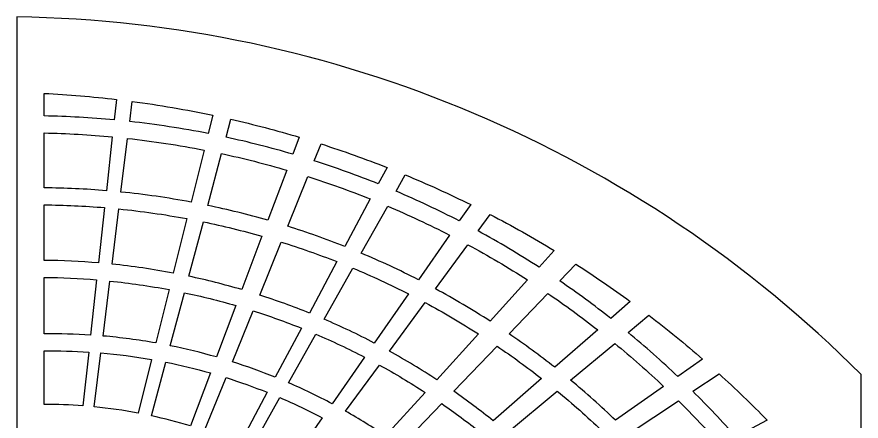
# Model space of a CAD drawing. Extents: x 101 to 2101, y 75 to 2087.
# Drawn here: x 1109 to 2101, y 1612 to 2087 of the extents above; entities that cross this region are included whole.
import ezdxf

# ---------------------------------------------------------------- set-up
doc = ezdxf.new("R2010")
doc.units = 0
doc.layers.add('LAYER_01', color=7, linetype='CONTINUOUS')

msp = doc.modelspace()

# ---------------------------------------------------------------- linework, layer by layer
at = {"layer": 'LAYER_01'}
for points in [[(2101.01, 1666.56, 0.19494), (1108.75, 2087.06), (1108.75, 75.37), (2101.01, 75.37)], [(1225.65, 1989.99), (1223.02, 1965.94, 0.018515), (1140.96, 1970.55), (1140.96, 1997.13, -0.016648)], [(1241.4, 1964.06), (1244.33, 1987.64, -0.018818), (1339.01, 1971.4), (1333.63, 1949.94, 0.02102)], [(1354.56, 1945.62), (1360.22, 1966.75, -0.016283), (1440.62, 1945.61), (1433.07, 1925.6, 0.018251)], [(1220.85, 1946.05), (1213.94, 1882.71, 0.018608), (1140.96, 1886.03), (1140.96, 1950.55, -0.018356)], [(1231.09, 1881.13), (1238.94, 1944.21, -0.020846), (1328.76, 1930.52), (1313.41, 1869.31, 0.021184)], [(1543.83, 1909.98), (1533.55, 1890.71, 0.018007), (1458.35, 1917.83), (1466.41, 1937.63, -0.016104)], [(1333.09, 1865.42), (1349.38, 1926.28, -0.018132), (1425.99, 1906.83), (1403.78, 1847.92, 0.01855)], [(1524.09, 1872.96), (1494.29, 1817.09, 0.018164), (1427.08, 1840.92), (1450.8, 1899.25, -0.017861)], [(1642.11, 1866.4), (1628.72, 1847.16, 0.018496), (1554.42, 1882.08), (1565.24, 1901.32, -0.016539)], [(1211.77, 1862.82), (1204.69, 1797.84, 0.018668), (1140.96, 1800.82), (1140.96, 1866.03, -0.01843)], [(1220.55, 1796.36), (1228.62, 1861.28, -0.02099), (1308.54, 1849.87), (1292.48, 1785.83, 0.021276)], [(1544.55, 1864.54, -0.018396), (1617.2, 1830.59), (1580.61, 1777.99, 0.018868), (1513.46, 1809.27)], [(1373.06, 1766.43, 0.018794), (1310.79, 1782.15), (1327.9, 1846.07, -0.018421), (1396.7, 1829.15)], [(1740.3, 1812.34), (1722.52, 1792.8, 0.018799), (1650.8, 1835.45), (1665.01, 1854.79, -0.016931)], [(1484.82, 1799.33), (1452.56, 1738.84, 0.018177), (1394.15, 1759.96), (1419.52, 1822.33, -0.018002)], [(1708.88, 1777.8), (1664.85, 1729.4, 0.018974), (1600.76, 1767.36), (1638.84, 1819.18, -0.018662)], [(1829.68, 1752.56), (1806.75, 1732.58, 0.016759), (1746.8, 1776.64), (1765.78, 1796.39, -0.015179)], [(1503.59, 1791.72, -0.018763), (1569.08, 1761.42), (1528.87, 1703.61, 0.019135), (1469.81, 1731.67)], [(1202.52, 1777.95), (1195.42, 1712.95, 0.019468), (1140.96, 1714.35), (1140.96, 1780.82, -0.018464)], [(1210.04, 1711.85), (1218.08, 1776.5, -0.021054), (1287.61, 1766.4), (1271.9, 1703.74, 0.022295)], [(1343.21, 1687.26, 0.019967), (1288.93, 1700.52), (1305.61, 1762.8, -0.018651), (1365.98, 1747.66)], [(1791.4, 1719.2), (1740.83, 1675.13, 0.016964), (1687.16, 1714.58), (1732.75, 1762.02, -0.016657)], [(1651.21, 1714.4), (1602.19, 1660.51, 0.018931), (1546.82, 1693.95), (1588.8, 1751.09, -0.018822)], [(1443.1, 1721.09), (1412.36, 1663.44, 0.019037), (1362.24, 1681.5), (1386.59, 1741.38, -0.01799)], [(1914.75, 1684.59), (1885.64, 1664.16, 0.017634), (1827.11, 1716.14), (1851.4, 1736.32, -0.01602)], [(1517.35, 1687.06), (1479.21, 1632.23, 0.020393), (1427.8, 1656.98), (1459.94, 1714.13, -0.01902)], [(1725.48, 1661.76), (1668.57, 1612.17, 0.01697), (1622.18, 1646.97), (1673.11, 1699.96, -0.016853)], [(1868.94, 1652.44), (1812.45, 1612.79, 0.018066), (1759.52, 1660.01), (1811.44, 1703.13, -0.017583)], [(1186.35, 1629.8, 0.019365), (1140.96, 1631.46), (1140.96, 1694.35, -0.019241), (1193.25, 1693.04)], [(1199.7, 1628.64), (1207.58, 1691.98, -0.022053), (1267.02, 1684.29), (1251.21, 1621.24, 0.02219)], [(1312.63, 1606.15, 0.020168), (1266.85, 1618.06), (1283.74, 1681.16, -0.019827), (1336.13, 1668.48)], [(1588.56, 1645.52), (1542.05, 1594.4, 0.019757), (1495.06, 1623.52), (1534.87, 1677.7, -0.018755)], [(1990.54, 1612.88), (1953.77, 1593.19, 0.016615), (1903.28, 1646.96), (1934.1, 1667.37, -0.015368)], [(1370.6, 1585.15, 0.018786), (1329.41, 1600.78), (1354.68, 1662.92, -0.018833), (1402.89, 1645.69)], [(1427.25, 1557.53, 0.020607), (1384.08, 1579.26), (1417.94, 1639.45, -0.02029), (1467.71, 1615.69)], [(1795.76, 1601.08), (1731.65, 1556.08, 0.018362), (1685.29, 1598.37), (1743.86, 1647.01, -0.018019)], [(1653.25, 1598.82), (1598.99, 1551.54, 0.017751), (1559.77, 1582.02), (1608.14, 1632.36, -0.016842)], [(1872.61, 1549.73, 0.016557), (1828.27, 1597.28), (1886.26, 1635.69, -0.016485), (1935.66, 1583.49)]]:
    msp.add_lwpolyline(points, format="xyb", close=True, dxfattribs=at)

doc.saveas('drawing.dxf')
